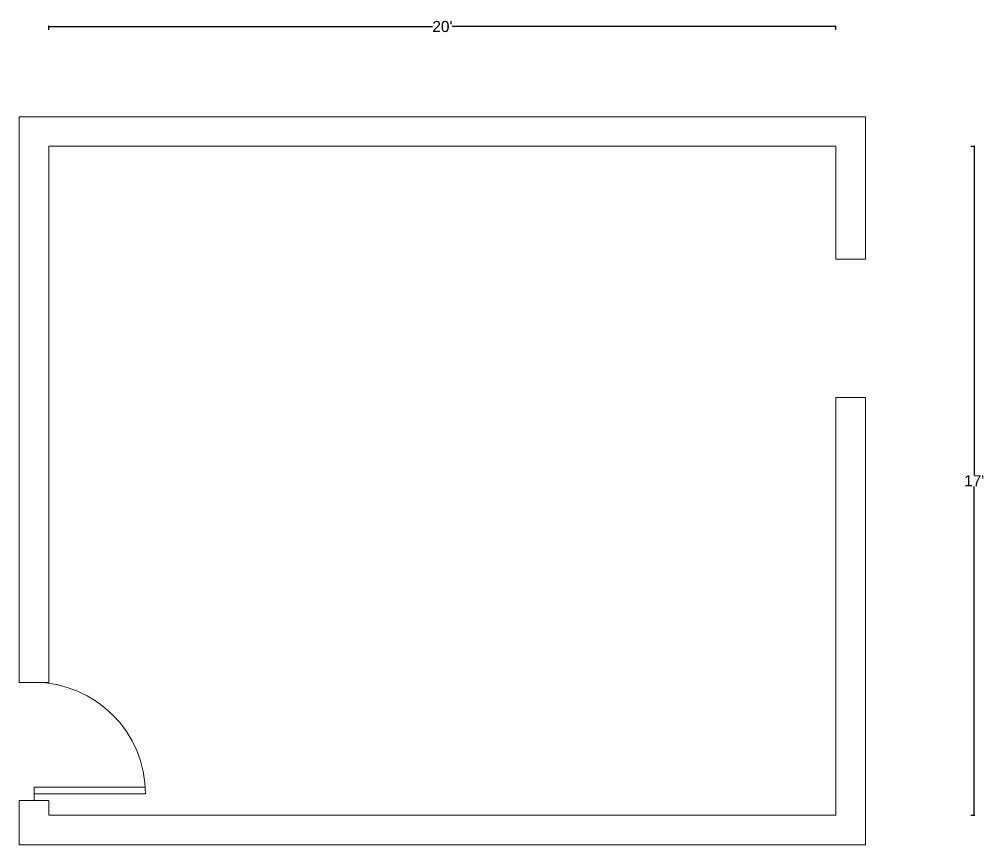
# Model space of a CAD drawing. Header units: inches. Extents: x 8153 to 31850, y 6705 to 21670.
# Drawn here: x 8603.3 to 8897.6, y 6704.7 to 6956.4 of the extents above; entities that cross this region are included whole.
import ezdxf

# ---------------------------------------------------------------- set-up
doc = ezdxf.new("R2010")
doc.units = ezdxf.units.IN
doc.header["$MEASUREMENT"] = 0
for name, color, linetype, lineweight in [('fixtures', 25, 'Continuous', 0), ('Wall', 1, 'Continuous', 9), ('window', 5, 'Continuous', 5)]:
    doc.layers.add(name, color=color, linetype=linetype, lineweight=lineweight)
doc.styles.get("Standard").update_dxf_attribs({"font": 'arial.ttf'})
doc.dimstyles.get("Standard").update_dxf_attribs({"dimtxt": 3.375, "dimasz": 0.18, "dimexe": 0.18, "dimexo": 0.0625, "dimgap": 0.09, "dimtad": 0, "dimtih": 1, "dimtoh": 1, "dimdec": 4, "dimzin": 0, "dimdsep": 46, "dimlunit": 4, "dimtxsty": 'Standard', "dimblk": 'ARCHTICK', "dimcen": 0.09, "dimadec": 0, "dimazin": 0, "dimtfac": 1, "dimtdec": 4, "dimtofl": 0, "dimtmove": 0, "dimatfit": 3, "dimldrblk": 'ARCHTICK', "dimfxl": 1, "dimtolj": 1, "dimtzin": 0, "dimarcsym": 0})

# ---------------------------------------------------------------- blocks, each defined once
blk = doc.blocks.new('_ArchTick')
at = {"color": 0, "linetype": 'ByBlock', "const_width": 0.15}
blk.add_lwpolyline([(-0.5, -0.5), (0.5, 0.5)], dxfattribs=at)
blk = doc.blocks.new('*D12')
at = {"layer": 'Defpoints', "color": 0, "transparency": 16777216}
for p in [(8852.27, 6917.73), (8852.27, 6713.73), (8894.45, 6713.73)]:
    blk.add_point(p, dxfattribs=at)
at = {"layer": 'window', "color": 0, "lineweight": -2, "transparency": 16777216}
for p, q in [((8893.45, 6917.73), (8894.63, 6917.73)), ((8894.45, 6917.73), (8894.45, 6817.52)), ((8894.45, 6713.73), (8894.45, 6813.95)), ((8893.45, 6713.73), (8894.63, 6713.73))]:
    blk.add_line(p, q, dxfattribs=at)
at = {"layer": 'window', "color": 0, "lineweight": -2, "transparency": 16777216, "xscale": 0.18, "yscale": 0.18, "zscale": 0.18}
for p, rotation in [((8894.45, 6917.73), 90), ((8894.45, 6713.73), 270)]:
    blk.add_blockref('_ArchTick', p, dxfattribs=dict(at, rotation=rotation))
at = {"layer": 'window', "color": 0, "transparency": 16777216, "insert": (8894.45, 6815.73), "char_height": 3.375, "attachment_point": 5}
blk.add_mtext("\\A1;17'", dxfattribs=at)
blk = doc.blocks.new('*D13')
at = {"layer": 'Defpoints', "color": 0, "transparency": 16777216}
for p in [(8852.27, 6954.23), (8612.27, 6917.73), (8852.27, 6917.73)]:
    blk.add_point(p, dxfattribs=at)
at = {"layer": 'window', "color": 0, "lineweight": -2, "transparency": 16777216}
for p, q in [((8612.27, 6953.23), (8612.27, 6954.41)), ((8612.27, 6954.23), (8729.28, 6954.23)), ((8852.27, 6954.23), (8735.25, 6954.23)), ((8852.27, 6953.23), (8852.27, 6954.41))]:
    blk.add_line(p, q, dxfattribs=at)
at = {"layer": 'window', "color": 0, "lineweight": -2, "transparency": 16777216, "xscale": 0.18, "yscale": 0.18, "zscale": 0.18, "rotation": 180}
blk.add_blockref('_ArchTick', (8612.27, 6954.23), dxfattribs=at)
at = {"layer": 'window', "color": 0, "lineweight": -2, "transparency": 16777216, "xscale": 0.18, "yscale": 0.18, "zscale": 0.18}
blk.add_blockref('_ArchTick', (8852.27, 6954.23), dxfattribs=at)
at = {"layer": 'window', "color": 0, "transparency": 16777216, "insert": (8732.27, 6954.23), "char_height": 3.375, "attachment_point": 5}
blk.add_mtext("\\A1;20'", dxfattribs=at)

msp = doc.modelspace()

# ---------------------------------------------------------------- linework, layer by layer
at = {"layer": 'fixtures', "color": 2}
for p, q in [((8607.76543, 6722.23219), (8641.76543, 6722.23219)), ((8607.76543, 6718.23219), (8607.76543, 6720.23219)), ((8607.76543, 6720.23219), (8641.76543, 6720.23219))]:
    msp.add_line(p, q, dxfattribs=at)
at = {"layer": 'fixtures'}
msp.add_line((8607.76543, 6720.23219), (8607.76543, 6722.23219), dxfattribs=at)
at = {"layer": 'fixtures', "color": 2}
msp.add_arc((8607.76543, 6720.23219), 34, 0, 90, dxfattribs=at)
at = {"layer": 'Wall'}
for p, q in [((8603.26543, 6926.73219), (8861.26543, 6926.73219)), ((8603.26543, 6754.23219), (8603.26543, 6926.73219)), ((8861.26543, 6926.73219), (8861.26543, 6883.24545)), ((8612.26543, 6917.73219), (8852.26543, 6917.73219)), ((8612.26543, 6754.23219), (8612.26543, 6917.73219)), ((8852.26543, 6917.73219), (8852.26543, 6883.24545)), ((8852.26543, 6841.05917), (8852.26543, 6713.73219)), ((8861.26543, 6841.05917), (8861.26543, 6704.73219)), ((8612.26543, 6754.23219), (8603.26543, 6754.23219)), ((8603.26543, 6704.73219), (8603.26543, 6718.23219)), ((8612.26543, 6718.23219), (8603.26543, 6718.23219)), ((8612.26543, 6713.73219), (8612.26543, 6718.23219)), ((8852.26543, 6713.73219), (8612.26543, 6713.73219)), ((8861.26543, 6704.73219), (8603.26543, 6704.73219))]:
    msp.add_line(p, q, dxfattribs=at)
at = {"layer": 'Wall', "color": 1}
for p, q in [((8861.26543, 6883.24545), (8852.26543, 6883.24545)), ((8861.26543, 6841.05917), (8852.26543, 6841.05917))]:
    msp.add_line(p, q, dxfattribs=at)

# ---------------------------------------------------------------- dimensions: what is measured, and where the dimension line sits
at = {"layer": 'window', "color": 0}
dim = msp.add_linear_dim(base=(8852.26543, 6954.22676), p1=(8612.26543, 6917.73219), p2=(8852.26543, 6917.73219), dimstyle='Standard', dxfattribs=at)
dim.commit()
dim.dimension.update_dxf_attribs({"geometry": '*D13', "text_midpoint": (8732.26543, 6954.22676)})
dim = msp.add_linear_dim(base=(8894.44981, 6713.73219), p1=(8852.26543, 6917.73219), p2=(8852.26543, 6713.73219), angle=90, dimstyle='Standard', dxfattribs=at)
dim.commit()
dim.dimension.update_dxf_attribs({"geometry": '*D12', "text_midpoint": (8894.44981, 6815.73219)})

doc.saveas('drawing.dxf')
